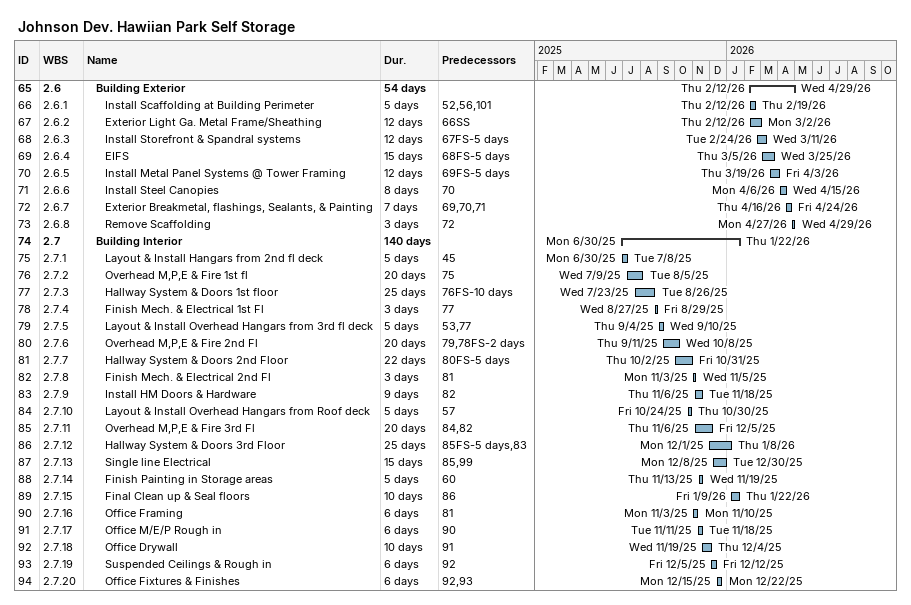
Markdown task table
Johnson Dev. Hawiian Park Self Storage

| ID | WBS | Task | Duration | Start | Finish | Predecessors |
|---|---|---|---|---|---|---|
| 65 | 2.6 | **Building Exterior** | 54d | 2026-02-12 | 2026-04-29 |  |
| 66 | 2.6.1 | Install Scaffolding at Building Perimeter | 5d | 2026-02-12 | 2026-02-19 | 52, 56, 101 |
| 67 | 2.6.2 | Exterior Light Ga. Metal Frame/Sheathing | 12d | 2026-02-12 | 2026-03-02 | 66SS |
| 68 | 2.6.3 | Install Storefront & Spandral systems | 12d | 2026-02-24 | 2026-03-11 | 67FS-5d |
| 69 | 2.6.4 | EIFS | 15d | 2026-03-05 | 2026-03-25 | 68FS-5d |
| 70 | 2.6.5 | Install Metal Panel Systems @ Tower Framing | 12d | 2026-03-19 | 2026-04-03 | 69FS-5d |
| 71 | 2.6.6 | Install Steel Canopies | 8d | 2026-04-06 | 2026-04-15 | 70 |
| 72 | 2.6.7 | Exterior Breakmetal, flashings, Sealants, & Painting | 7d | 2026-04-16 | 2026-04-24 | 69, 70, 71 |
| 73 | 2.6.8 | Remove Scaffolding | 3d | 2026-04-27 | 2026-04-29 | 72 |
| 74 | 2.7 | **Building Interior** | 140d | 2025-06-30 | 2026-01-22 |  |
| 75 | 2.7.1 | Layout & Install Hangars from 2nd fl deck | 5d | 2025-06-30 | 2025-07-08 | 45 |
| 76 | 2.7.2 | Overhead M,P,E & Fire 1st fl | 20d | 2025-07-09 | 2025-08-05 | 75 |
| 77 | 2.7.3 | Hallway System & Doors 1st floor | 25d | 2025-07-23 | 2025-08-26 | 76FS-10d |
| 78 | 2.7.4 | Finish Mech. & Electrical 1st Fl | 3d | 2025-08-27 | 2025-08-29 | 77 |
| 79 | 2.7.5 | Layout & Install Overhead Hangars from 3rd fl deck | 5d | 2025-09-04 | 2025-09-10 | 53, 77 |
| 80 | 2.7.6 | Overhead M,P,E & Fire 2nd Fl | 20d | 2025-09-11 | 2025-10-08 | 79, 78FS-2d |
| 81 | 2.7.7 | Hallway System & Doors 2nd Floor | 22d | 2025-10-02 | 2025-10-31 | 80FS-5d |
| 82 | 2.7.8 | Finish Mech. & Electrical 2nd Fl | 3d | 2025-11-03 | 2025-11-05 | 81 |
| 83 | 2.7.9 | Install HM Doors & Hardware | 9d | 2025-11-06 | 2025-11-18 | 82 |
| 84 | 2.7.10 | Layout & Install Overhead Hangars from Roof deck | 5d | 2025-10-24 | 2025-10-30 | 57 |
| 85 | 2.7.11 | Overhead M,P,E & Fire 3rd Fl | 20d | 2025-11-06 | 2025-12-05 | 84, 82 |
| 86 | 2.7.12 | Hallway System & Doors 3rd Floor | 25d | 2025-12-01 | 2026-01-08 | 85FS-5d, 83 |
| 87 | 2.7.13 | Single line Electrical | 15d | 2025-12-08 | 2025-12-30 | 85, 99 |
| 88 | 2.7.14 | Finish Painting in Storage areas | 5d | 2025-11-13 | 2025-11-19 | 60 |
| 89 | 2.7.15 | Final Clean up & Seal floors | 10d | 2026-01-09 | 2026-01-22 | 86 |
| 90 | 2.7.16 | Office Framing | 6d | 2025-11-03 | 2025-11-10 | 81 |
| 91 | 2.7.17 | Office M/E/P Rough in | 6d | 2025-11-11 | 2025-11-18 | 90 |
| 92 | 2.7.18 | Office Drywall | 10d | 2025-11-19 | 2025-12-04 | 91 |
| 93 | 2.7.19 | Suspended Ceilings & Rough in | 6d | 2025-12-05 | 2025-12-12 | 92 |
| 94 | 2.7.20 | Office Fixtures & Finishes | 6d | 2025-12-15 | 2025-12-22 | 92, 93 |
